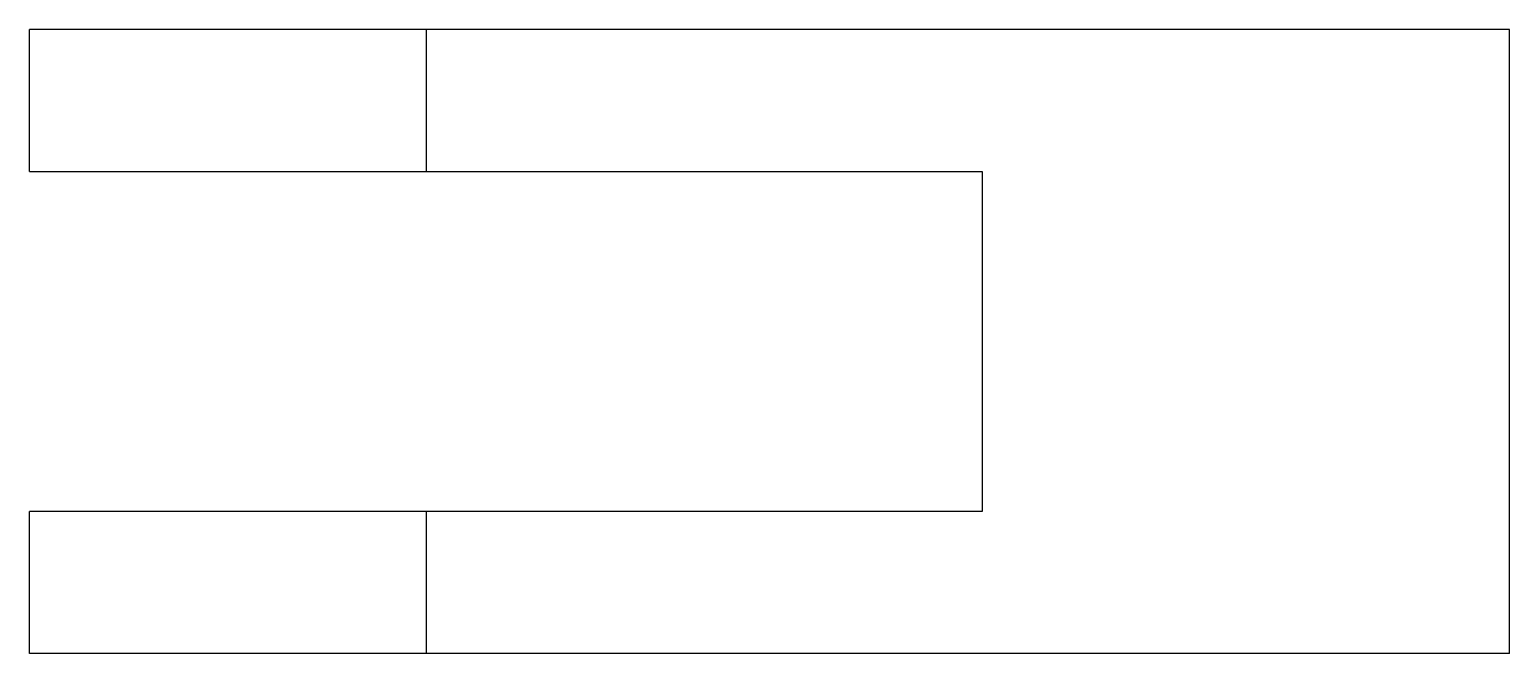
# Model space of a CAD drawing. Header units: metres. Extents: x -13.6 to 38.6, y -22 to 0.
import ezdxf

# ---------------------------------------------------------------- set-up
doc = ezdxf.new("R2010")
doc.units = ezdxf.units.M

msp = doc.modelspace()

# ---------------------------------------------------------------- linework, layer by layer
for points in [[(-13.6, -5), (-13.6, -4.9), (-13.6, -4.8), (-13.6, -4.7), (-13.6, -4.6), (-13.6, -4.5), (-13.6, -4.4), (-13.6, -4.3), (-13.6, -4.2), (-13.6, -4.1), (-13.6, -4), (-13.6, -3.9), (-13.6, -3.8), (-13.6, -3.7), (-13.6, -3.6), (-13.6, -3.5), (-13.6, -3.4), (-13.6, -3.3), (-13.6, -3.2), (-13.6, -3.1), (-13.6, -3), (-13.6, -2.9), (-13.6, -2.8), (-13.6, -2.7), (-13.6, -2.6), (-13.6, -2.5), (-13.6, -2.4), (-13.6, -2.3), (-13.6, -2.2), (-13.6, -2.1), (-13.6, -2), (-13.6, -1.9), (-13.6, -1.8), (-13.6, -1.7), (-13.6, -1.6), (-13.6, -1.5), (-13.6, -1.4), (-13.6, -1.3), (-13.6, -1.2), (-13.6, -1.1), (-13.6, -1), (-13.6, -0.9), (-13.6, -0.8), (-13.6, -0.7), (-13.6, -0.6), (-13.6, -0.5), (-13.6, -0.4), (-13.6, -0.3), (-13.6, -0.2), (-13.6, -0.1), (-13.6, 0)], [(0.4, 0), (0.351, 0), (0.302, 0), (0.253, 0), (0.162, 0), (0.017, 0), (-0.128, 0), (-0.273, 0), (-0.493, 0), (-0.727, 0), (-0.96, 0), (-1.216, 0), (-1.526, 0), (-1.837, 0), (-2.147, 0), (-2.501, 0), (-2.873, 0), (-3.244, 0), (-3.622, 0), (-4.036, 0), (-4.451, 0), (-4.865, 0), (-5.292, 0), (-5.728, 0), (-6.164, 0), (-6.6, 0), (-7.036, 0), (-7.472, 0), (-7.908, 0), (-8.335, 0), (-8.749, 0), (-9.164, 0), (-9.578, 0), (-9.956, 0), (-10.327, 0), (-10.699, 0), (-11.053, 0), (-11.363, 0), (-11.674, 0), (-11.984, 0), (-12.24, 0), (-12.473, 0), (-12.707, 0), (-12.927, 0), (-13.072, 0), (-13.217, 0), (-13.362, 0), (-13.453, 0), (-13.502, 0), (-13.551, 0), (-13.6, 0)], [(0.4, -5), (0.4, -4.9), (0.4, -4.8), (0.4, -4.7), (0.4, -4.6), (0.4, -4.5), (0.4, -4.4), (0.4, -4.3), (0.4, -4.2), (0.4, -4.1), (0.4, -4), (0.4, -3.9), (0.4, -3.8), (0.4, -3.7), (0.4, -3.6), (0.4, -3.5), (0.4, -3.4), (0.4, -3.3), (0.4, -3.2), (0.4, -3.1), (0.4, -3), (0.4, -2.9), (0.4, -2.8), (0.4, -2.7), (0.4, -2.6), (0.4, -2.5), (0.4, -2.4), (0.4, -2.3), (0.4, -2.2), (0.4, -2.1), (0.4, -2), (0.4, -1.9), (0.4, -1.8), (0.4, -1.7), (0.4, -1.6), (0.4, -1.5), (0.4, -1.4), (0.4, -1.3), (0.4, -1.2), (0.4, -1.1), (0.4, -1), (0.4, -0.9), (0.4, -0.8), (0.4, -0.7), (0.4, -0.6), (0.4, -0.5), (0.4, -0.4), (0.4, -0.3), (0.4, -0.2), (0.4, -0.1), (0.4, 0)], [(38.6, 0), (37.836, 0), (37.072, 0), (36.308, 0), (35.544, 0), (34.78, 0), (34.016, 0), (33.252, 0), (32.488, 0), (31.724, 0), (30.96, 0), (30.196, 0), (29.432, 0), (28.668, 0), (27.904, 0), (27.14, 0), (26.376, 0), (25.612, 0), (24.848, 0), (24.084, 0), (23.32, 0), (22.556, 0), (21.792, 0), (21.028, 0), (20.264, 0), (19.5, 0), (18.736, 0), (17.972, 0), (17.208, 0), (16.444, 0), (15.68, 0), (14.916, 0), (14.152, 0), (13.388, 0), (12.624, 0), (11.86, 0), (11.096, 0), (10.332, 0), (9.568, 0), (8.804, 0), (8.04, 0), (7.276, 0), (6.512, 0), (5.748, 0), (4.984, 0), (4.22, 0), (3.456, 0), (2.692, 0), (1.928, 0), (1.164, 0), (0.4, 0)], [(38.6, -22), (38.6, -21.56), (38.6, -21.12), (38.6, -20.68), (38.6, -20.24), (38.6, -19.8), (38.6, -19.36), (38.6, -18.92), (38.6, -18.48), (38.6, -18.04), (38.6, -17.6), (38.6, -17.16), (38.6, -16.72), (38.6, -16.28), (38.6, -15.84), (38.6, -15.4), (38.6, -14.96), (38.6, -14.52), (38.6, -14.08), (38.6, -13.64), (38.6, -13.2), (38.6, -12.76), (38.6, -12.32), (38.6, -11.88), (38.6, -11.44), (38.6, -11), (38.6, -10.56), (38.6, -10.12), (38.6, -9.68), (38.6, -9.24), (38.6, -8.8), (38.6, -8.36), (38.6, -7.92), (38.6, -7.48), (38.6, -7.04), (38.6, -6.6), (38.6, -6.16), (38.6, -5.72), (38.6, -5.28), (38.6, -4.84), (38.6, -4.4), (38.6, -3.96), (38.6, -3.52), (38.6, -3.08), (38.6, -2.64), (38.6, -2.2), (38.6, -1.76), (38.6, -1.32), (38.6, -0.88), (38.6, -0.44), (38.6, 0)], [(-13.6, -5), (-13.551, -5), (-13.502, -5), (-13.453, -5), (-13.362, -5), (-13.217, -5), (-13.072, -5), (-12.927, -5), (-12.707, -5), (-12.473, -5), (-12.24, -5), (-11.984, -5), (-11.674, -5), (-11.363, -5), (-11.053, -5), (-10.699, -5), (-10.327, -5), (-9.956, -5), (-9.578, -5), (-9.164, -5), (-8.749, -5), (-8.335, -5), (-7.908, -5), (-7.472, -5), (-7.036, -5), (-6.6, -5), (-6.164, -5), (-5.728, -5), (-5.292, -5), (-4.865, -5), (-4.451, -5), (-4.036, -5), (-3.622, -5), (-3.244, -5), (-2.873, -5), (-2.501, -5), (-2.147, -5), (-1.837, -5), (-1.526, -5), (-1.216, -5), (-0.96, -5), (-0.727, -5), (-0.493, -5), (-0.273, -5), (-0.128, -5), (0.017, -5), (0.162, -5), (0.253, -5), (0.302, -5), (0.351, -5), (0.4, -5)], [(0.4, -5), (0.792, -5), (1.184, -5), (1.576, -5), (1.968, -5), (2.36, -5), (2.752, -5), (3.144, -5), (3.536, -5), (3.928, -5), (4.32, -5), (4.712, -5), (5.104, -5), (5.496, -5), (5.888, -5), (6.28, -5), (6.672, -5), (7.064, -5), (7.456, -5), (7.848, -5), (8.24, -5), (8.632, -5), (9.024, -5), (9.416, -5), (9.808, -5), (10.2, -5), (10.592, -5), (10.984, -5), (11.376, -5), (11.768, -5), (12.16, -5), (12.552, -5), (12.944, -5), (13.336, -5), (13.728, -5), (14.12, -5), (14.512, -5), (14.904, -5), (15.296, -5), (15.688, -5), (16.08, -5), (16.472, -5), (16.864, -5), (17.256, -5), (17.648, -5), (18.04, -5), (18.432, -5), (18.824, -5), (19.216, -5), (19.608, -5), (20, -5)], [(20, -5), (20, -5.24), (20, -5.48), (20, -5.72), (20, -5.96), (20, -6.2), (20, -6.44), (20, -6.68), (20, -6.92), (20, -7.16), (20, -7.4), (20, -7.64), (20, -7.88), (20, -8.12), (20, -8.36), (20, -8.6), (20, -8.84), (20, -9.08), (20, -9.32), (20, -9.56), (20, -9.8), (20, -10.04), (20, -10.28), (20, -10.52), (20, -10.76), (20, -11), (20, -11.24), (20, -11.48), (20, -11.72), (20, -11.96), (20, -12.2), (20, -12.44), (20, -12.68), (20, -12.92), (20, -13.16), (20, -13.4), (20, -13.64), (20, -13.88), (20, -14.12), (20, -14.36), (20, -14.6), (20, -14.84), (20, -15.08), (20, -15.32), (20, -15.56), (20, -15.8), (20, -16.04), (20, -16.28), (20, -16.52), (20, -16.76), (20, -17)], [(0.4, -17), (0.351, -17), (0.302, -17), (0.253, -17), (0.162, -17), (0.017, -17), (-0.128, -17), (-0.273, -17), (-0.493, -17), (-0.727, -17), (-0.96, -17), (-1.216, -17), (-1.526, -17), (-1.837, -17), (-2.147, -17), (-2.501, -17), (-2.873, -17), (-3.244, -17), (-3.622, -17), (-4.036, -17), (-4.451, -17), (-4.865, -17), (-5.292, -17), (-5.728, -17), (-6.164, -17), (-6.6, -17), (-7.036, -17), (-7.472, -17), (-7.908, -17), (-8.335, -17), (-8.749, -17), (-9.164, -17), (-9.578, -17), (-9.956, -17), (-10.327, -17), (-10.699, -17), (-11.053, -17), (-11.363, -17), (-11.674, -17), (-11.984, -17), (-12.24, -17), (-12.473, -17), (-12.707, -17), (-12.927, -17), (-13.072, -17), (-13.217, -17), (-13.362, -17), (-13.453, -17), (-13.502, -17), (-13.551, -17), (-13.6, -17)], [(-13.6, -22), (-13.6, -21.9), (-13.6, -21.8), (-13.6, -21.7), (-13.6, -21.6), (-13.6, -21.5), (-13.6, -21.4), (-13.6, -21.3), (-13.6, -21.2), (-13.6, -21.1), (-13.6, -21), (-13.6, -20.9), (-13.6, -20.8), (-13.6, -20.7), (-13.6, -20.6), (-13.6, -20.5), (-13.6, -20.4), (-13.6, -20.3), (-13.6, -20.2), (-13.6, -20.1), (-13.6, -20), (-13.6, -19.9), (-13.6, -19.8), (-13.6, -19.7), (-13.6, -19.6), (-13.6, -19.5), (-13.6, -19.4), (-13.6, -19.3), (-13.6, -19.2), (-13.6, -19.1), (-13.6, -19), (-13.6, -18.9), (-13.6, -18.8), (-13.6, -18.7), (-13.6, -18.6), (-13.6, -18.5), (-13.6, -18.4), (-13.6, -18.3), (-13.6, -18.2), (-13.6, -18.1), (-13.6, -18), (-13.6, -17.9), (-13.6, -17.8), (-13.6, -17.7), (-13.6, -17.6), (-13.6, -17.5), (-13.6, -17.4), (-13.6, -17.3), (-13.6, -17.2), (-13.6, -17.1), (-13.6, -17)], [(20, -17), (19.608, -17), (19.216, -17), (18.824, -17), (18.432, -17), (18.04, -17), (17.648, -17), (17.256, -17), (16.864, -17), (16.472, -17), (16.08, -17), (15.688, -17), (15.296, -17), (14.904, -17), (14.512, -17), (14.12, -17), (13.728, -17), (13.336, -17), (12.944, -17), (12.552, -17), (12.16, -17), (11.768, -17), (11.376, -17), (10.984, -17), (10.592, -17), (10.2, -17), (9.808, -17), (9.416, -17), (9.024, -17), (8.632, -17), (8.24, -17), (7.848, -17), (7.456, -17), (7.064, -17), (6.672, -17), (6.28, -17), (5.888, -17), (5.496, -17), (5.104, -17), (4.712, -17), (4.32, -17), (3.928, -17), (3.536, -17), (3.144, -17), (2.752, -17), (2.36, -17), (1.968, -17), (1.576, -17), (1.184, -17), (0.792, -17), (0.4, -17)], [(0.4, -22), (0.4, -21.9), (0.4, -21.8), (0.4, -21.7), (0.4, -21.6), (0.4, -21.5), (0.4, -21.4), (0.4, -21.3), (0.4, -21.2), (0.4, -21.1), (0.4, -21), (0.4, -20.9), (0.4, -20.8), (0.4, -20.7), (0.4, -20.6), (0.4, -20.5), (0.4, -20.4), (0.4, -20.3), (0.4, -20.2), (0.4, -20.1), (0.4, -20), (0.4, -19.9), (0.4, -19.8), (0.4, -19.7), (0.4, -19.6), (0.4, -19.5), (0.4, -19.4), (0.4, -19.3), (0.4, -19.2), (0.4, -19.1), (0.4, -19), (0.4, -18.9), (0.4, -18.8), (0.4, -18.7), (0.4, -18.6), (0.4, -18.5), (0.4, -18.4), (0.4, -18.3), (0.4, -18.2), (0.4, -18.1), (0.4, -18), (0.4, -17.9), (0.4, -17.8), (0.4, -17.7), (0.4, -17.6), (0.4, -17.5), (0.4, -17.4), (0.4, -17.3), (0.4, -17.2), (0.4, -17.1), (0.4, -17)], [(0.4, -22), (0.351, -22), (0.302, -22), (0.253, -22), (0.162, -22), (0.017, -22), (-0.128, -22), (-0.273, -22), (-0.493, -22), (-0.727, -22), (-0.96, -22), (-1.216, -22), (-1.526, -22), (-1.837, -22), (-2.147, -22), (-2.501, -22), (-2.873, -22), (-3.244, -22), (-3.622, -22), (-4.036, -22), (-4.451, -22), (-4.865, -22), (-5.292, -22), (-5.728, -22), (-6.164, -22), (-6.6, -22), (-7.036, -22), (-7.472, -22), (-7.908, -22), (-8.335, -22), (-8.749, -22), (-9.164, -22), (-9.578, -22), (-9.956, -22), (-10.327, -22), (-10.699, -22), (-11.053, -22), (-11.363, -22), (-11.674, -22), (-11.984, -22), (-12.24, -22), (-12.473, -22), (-12.707, -22), (-12.927, -22), (-13.072, -22), (-13.217, -22), (-13.362, -22), (-13.453, -22), (-13.502, -22), (-13.551, -22), (-13.6, -22)], [(38.6, -22), (37.836, -22), (37.072, -22), (36.308, -22), (35.544, -22), (34.78, -22), (34.016, -22), (33.252, -22), (32.488, -22), (31.724, -22), (30.96, -22), (30.196, -22), (29.432, -22), (28.668, -22), (27.904, -22), (27.14, -22), (26.376, -22), (25.612, -22), (24.848, -22), (24.084, -22), (23.32, -22), (22.556, -22), (21.792, -22), (21.028, -22), (20.264, -22), (19.5, -22), (18.736, -22), (17.972, -22), (17.208, -22), (16.444, -22), (15.68, -22), (14.916, -22), (14.152, -22), (13.388, -22), (12.624, -22), (11.86, -22), (11.096, -22), (10.332, -22), (9.568, -22), (8.804, -22), (8.04, -22), (7.276, -22), (6.512, -22), (5.748, -22), (4.984, -22), (4.22, -22), (3.456, -22), (2.692, -22), (1.928, -22), (1.164, -22), (0.4, -22)]]:
    msp.add_lwpolyline(points)

doc.saveas('drawing.dxf')
